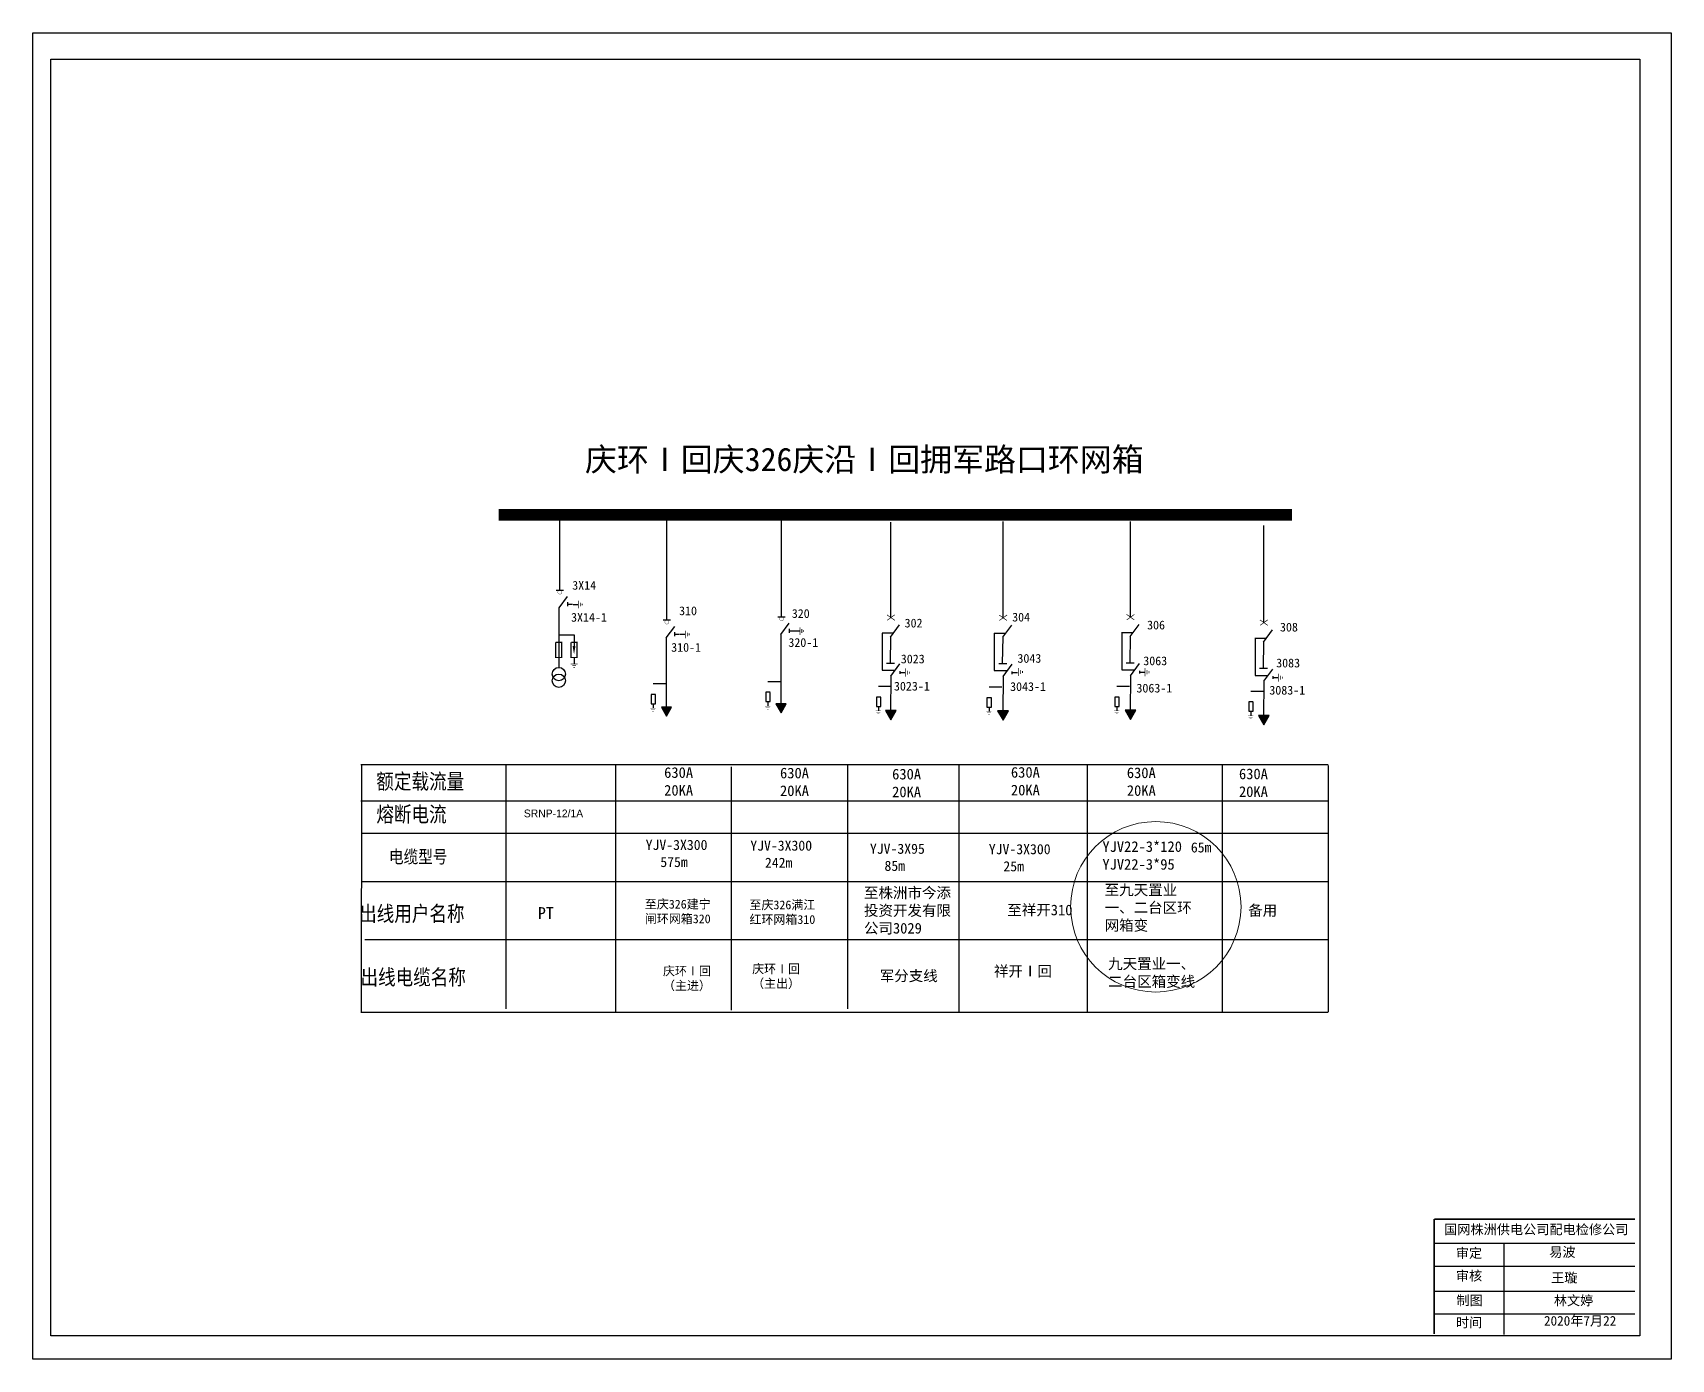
# Model space of a CAD drawing. Extents: x 386 to 1552, y -580 to 143.
# Drawn here: x 691.7 to 971.7, y -342.4 to -115.8 of the extents above; entities that cross this region are included whole.
import ezdxf

# ---------------------------------------------------------------- set-up
doc = ezdxf.new("R2010")
doc.units = 0
doc.header["$LTSCALE"] = 0.774411
doc.layers.get('0').update_dxf_attribs({"linetype": 'CONTINUOUS'})
doc.layers.add('2', color=7, linetype='CONTINUOUS')
doc.layers.add('MiniCADLayer', color=7, linetype='CONTINUOUS', lineweight=20)
doc.styles.add('hztxt_txtstyle_0.00_0_0', font='', dxfattribs={"bigfont": 'hztxt.shx'})
doc.styles.add('hztxt_txtstyle_1.32_0_0', font='', dxfattribs={"height": 1.32257, "bigfont": 'hztxt.shx'})
doc.styles.add('hztxt_txtstyle_2.50_0_0', font='', dxfattribs={"height": 2.5, "bigfont": 'hztxt.shx'})
doc.styles.add('hztxt_txtstyle_3.00_0_0', font='', dxfattribs={"height": 3, "bigfont": 'hztxt.shx'})
doc.styles.add('KaiTi_GB2312_txtstyle_2.00_0_0', font='simkai_0.ttf', dxfattribs={"height": 2})
doc.styles.get("Standard").update_dxf_attribs({"font": '', "height": 2.5})
doc.styles.add('字体', font='simkai_0.ttf', dxfattribs={"height": 2.5})
doc.styles.add('楷体_GB2312_txtstyle_3.00_0_0', font='simkai_0.ttf', dxfattribs={"height": 3})
doc.styles.get('hztxt_txtstyle_0.00_0_0').set_extended_font_data('hztxt')
doc.styles.get('hztxt_txtstyle_1.32_0_0').set_extended_font_data('hztxt')
doc.styles.get('hztxt_txtstyle_2.50_0_0').set_extended_font_data('hztxt')
doc.styles.get('hztxt_txtstyle_3.00_0_0').set_extended_font_data('hztxt')
doc.styles.get('Standard').set_extended_font_data('SimSun')

# ---------------------------------------------------------------- blocks, each defined once
blk = doc.blocks.new('JD')
for points in [[(-2, 0.2), (-2, -0.2), (2, 0.2), (2, -0.2)], [(1, -1.2), (1, -0.8), (-1, -1.2), (-1, -0.8)], [(-0.5, -1.8), (-0.5, -2.2), (0.5, -1.8), (0.5, -2.2)]]:
    blk.add_trace(points)

msp = doc.modelspace()

# ---------------------------------------------------------------- hatches: boundary and pattern name
for color, points in [(0, [(800.04, -232.53), (800.92, -231.01), (799.16, -231.01)]), (0, [(819.63, -231.97), (820.5, -230.45), (818.75, -230.45)]), (7, [(838.38, -233.17), (839.31, -231.56), (837.45, -231.56)]), (7, [(857.55, -233.21), (858.48, -231.6), (856.62, -231.6)]), (7, [(879.33, -233.1), (880.26, -231.49), (878.4, -231.49)]), (7, [(902.12, -234.03), (903.05, -232.42), (901.19, -232.42)])]:
    msp.add_hatch(color=color).paths.add_polyline_path(points)

# ---------------------------------------------------------------- linework, layer by layer
for p, q in [((781.75, -198.15, -0.06), (781.75, -211.04, -0.06)), ((836.87, -218.32, -0.06), (838.82, -218.32, -0.06)), ((836.89, -218.33, -0.06), (836.89, -224.7, -0.06)), ((856.04, -218.36, -0.06), (857.99, -218.36, -0.06)), ((856.06, -218.37, -0.06), (856.06, -224.74, -0.06)), ((877.81, -218.25, -0.06), (879.77, -218.25, -0.06)), ((877.84, -218.26, -0.06), (877.84, -224.63, -0.06)), ((838.32, -219.01, -0.06), (838.26, -223.42, -0.06)), ((857.49, -219.05, -0.06), (857.43, -223.46, -0.06)), ((879.27, -218.94, -0.06), (879.21, -223.35, -0.06)), ((900.6, -219.18, -0.06), (902.56, -219.18, -0.06)), ((900.63, -219.19, -0.06), (900.63, -225.57, -0.06)), ((902.06, -219.87, -0.06), (902, -224.29, -0.06)), ((837.66, -223.47, -0.06), (839, -223.47, -0.06)), ((856.83, -223.51, -0.06), (858.18, -223.51, -0.06)), ((878.61, -223.4, -0.06), (879.95, -223.4, -0.06)), ((817.36, -226.59), (819.51, -226.6)), ((836.89, -224.7, -0.06), (839.1, -224.7, -0.06)), ((839.9, -225.06, -0.06), (840.84, -225.06, -0.06)), ((856.06, -224.74, -0.06), (858.27, -224.73, -0.06)), ((859.07, -225.1, -0.06), (860.01, -225.1, -0.06)), ((877.84, -224.63, -0.06), (880.05, -224.62, -0.06)), ((880.84, -224.99, -0.06), (881.78, -224.99, -0.06)), ((900.63, -225.57, -0.06), (902.83, -225.56, -0.06)), ((901.4, -224.33, -0.06), (902.74, -224.33, -0.06)), ((903.63, -225.92, -0.06), (904.57, -225.92, -0.06)), ((797.75, -226.94), (799.91, -226.95)), ((836.26, -227.41), (838.42, -227.42)), ((855.16, -227.53), (857.32, -227.53)), ((876.99, -227.41), (879.15, -227.42)), ((899.89, -228.24), (902.05, -228.24)), ((797.75, -230.41), (797.75, -231.17)), ((817.36, -230.05), (817.36, -230.81)), ((836.26, -230.88), (836.26, -231.64)), ((855.16, -230.99), (855.16, -231.75)), ((876.99, -230.88), (876.99, -231.64)), ((899.89, -231.7), (899.89, -232.46)), ((747.8, -240.79, -0.06), (913.14, -240.79, -0.06)), ((747.94, -283.09, -0.06), (747.95, -240.79, -0.06)), ((772.56, -240.99, -0.06), (772.56, -282.54, -0.06)), ((791.35, -240.99, -0.06), (791.35, -283.18, -0.06)), ((811.1, -241.22, -0.06), (811.1, -282.78, -0.06)), ((830.96, -240.99, -0.06), (830.96, -282.54, -0.06)), ((850, -240.99, -0.06), (850, -283.09, -0.06)), ((871.93, -240.99, -0.06), (871.93, -283.09, -0.06)), ((894.98, -240.99, -0.06), (894.98, -283.09, -0.06)), ((913.1, -240.99, -0.06), (913.1, -283.09, -0.06)), ((747.8, -247.03, -0.06), (913.1, -247.03, -0.06)), ((748.09, -252.52, -0.06), (913.1, -252.52, -0.06)), ((748.09, -260.79, -0.06), (913.1, -260.79, -0.06)), ((913.1, -270.78, -0.06), (748.46, -270.78, -0.06)), ((913.03, -283.16, -0.06), (747.8, -283.16, -0.06))]:
    msp.add_line(p, q)
at = {"color": 7}
for p, q in [((819.7, -215.54, -0.06), (819.7, -198.33, -0.06)), ((800.11, -216.1, -0.06), (800.11, -198.96, -0.06)), ((838.39, -215.69, -0.06), (838.39, -199.41, -0.06)), ((857.57, -215.73, -0.06), (857.57, -199.25, -0.06)), ((879.34, -215.62, -0.06), (879.34, -199.25, -0.06)), ((902.13, -216.56, -0.06), (902.13, -199.98, -0.06))]:
    msp.add_line(p, q, dxfattribs=at)
at = {"color": 0}
for p, q in [((781.2, -210.98, -0.06), (782.46, -210.98, -0.06)), ((781.62, -214.04, -0.06), (781.62, -224.25, -0.06)), ((783.13, -213.07, -0.06), (783.13, -213.73, -0.06)), ((783.14, -213.4, -0.06), (783.98, -213.4, -0.06)), ((784.07, -213.43, -0.06), (784.96, -213.43, -0.06)), ((819.07, -215.54, -0.06), (820.34, -215.54, -0.06)), ((799.48, -216.1, -0.06), (800.75, -216.1, -0.06)), ((801.42, -218.19, -0.06), (801.42, -218.84, -0.06)), ((821, -217.63, -0.06), (821, -218.29, -0.06)), ((821.02, -217.96, -0.06), (821.86, -217.96, -0.06)), ((821.94, -217.97, -0.06), (822.83, -217.97, -0.06)), ((781.61, -218.63, -0.06), (784.24, -218.63, -0.06)), ((784.24, -218.63, -0.06), (784.24, -220.55, -0.06)), ((799.98, -219.17, -0.06), (799.98, -231.28, -0.06)), ((801.43, -218.52, -0.06), (802.27, -218.52, -0.06)), ((802.36, -218.54, -0.06), (803.24, -218.54, -0.06)), ((819.57, -218.61, -0.06), (819.57, -230.72, -0.06)), ((784.24, -222.58, -0.06), (784.24, -223.57, -0.06)), ((838.38, -225.69, -0.06), (838.32, -231.84, -0.06)), ((857.55, -225.73, -0.06), (857.49, -231.88, -0.06)), ((879.33, -225.62, -0.06), (879.27, -231.77, -0.06)), ((902.12, -226.55, -0.06), (902.06, -232.71, -0.06))]:
    msp.add_line(p, q, dxfattribs=at)
at = {"linetype": 'Continuous'}
for p, q in [((931.26, -322.59), (965.54, -322.59)), ((943.16, -322.6), (943.16, -338.17)), ((931.26, -326.5), (965.54, -326.5)), ((931.26, -330.76), (965.54, -330.76)), ((931.26, -334.66), (965.54, -334.66))]:
    msp.add_line(p, q, dxfattribs=at)
for points in [[(691.74, -115.77), (971.74, -115.77), (971.74, -342.41), (691.74, -342.41)], [(694.83, -120.26), (966.35, -120.26), (966.35, -338.39), (694.83, -338.39)]]:
    msp.add_lwpolyline(points, close=True, dxfattribs=at)
at = {"elevation": -0.06}
for points, const_width in [([(771.37, -198.15), (906.93, -198.15)], 2), ([(837.71, -215.22), (839.05, -216.16)], 0.114), ([(837.74, -216.16), (839.08, -215.2)], 0.114), ([(856.88, -215.25), (858.23, -216.2)], 0.114), ([(856.91, -216.2), (858.26, -215.24)], 0.114), ([(878.66, -215.14), (880, -216.09)], 0.114), ([(878.69, -216.09), (880.03, -215.13)], 0.114), ([(901.45, -216.08), (902.79, -217.02)], 0.114), ([(901.48, -217.02), (902.82, -216.06)], 0.114), ([(837.66, -223.47), (839, -223.47)], 0.114), ([(856.83, -223.51), (858.18, -223.51)], 0.114), ([(878.61, -223.4), (879.95, -223.4)], 0.114), ([(901.4, -224.33), (902.74, -224.33)], 0.114)]:
    msp.add_lwpolyline(points, dxfattribs=dict(at, const_width=const_width))
at = {"color": 0, "elevation": -0.06}
for points, const_width in [([(781.2, -210.98), (782.46, -210.98)], 0.108), ([(819.07, -215.54), (820.34, -215.54)], 0.108), ([(799.48, -216.1), (800.75, -216.1)], 0.108), ([(781.09, -219.94), (781.09, -222.51), (782.12, -222.51), (782.12, -219.94), (781.12, -219.94)], 0.217), ([(783.73, -219.94), (783.73, -222.51), (784.75, -222.51), (784.75, -219.94), (783.76, -219.94)], 0.217)]:
    msp.add_lwpolyline(points, dxfattribs=dict(at, const_width=const_width))
at = {"color": 0, "const_width": 0.0539, "elevation": -0.06}
for points in [[(781.47, -211.33, 1), (782.17, -211.33, 1)], [(819.35, -215.89, 1), (820.05, -215.89, 1)], [(799.76, -216.45, 1), (800.46, -216.45, 1)]]:
    msp.add_lwpolyline(points, format="xyb", close=True, dxfattribs=at)
at = {"color": 0, "elevation": -0.06}
msp.add_lwpolyline([(784.24, -220.52, 0.506, 0, 0), (784.24, -221.97, 0, 0, 0)], format="xyseb", dxfattribs=at)
for points in [[(817.36, -226.59, 0, 0, 0), (817.36, -228.87, 0.206, 0, 0), (817.36, -229.6, 0, 0, 0)], [(797.75, -226.94, 0, 0, 0), (797.75, -229.22, 0.206, 0, 0), (797.75, -229.95, 0, 0, 0)], [(836.26, -227.41, 0, 0, 0), (836.26, -229.69, 0.206, 0, 0), (836.26, -230.42, 0, 0, 0)], [(855.16, -227.53, 0, 0, 0), (855.16, -229.8, 0.206, 0, 0), (855.16, -230.54, 0, 0, 0)], [(876.99, -227.41, 0, 0, 0), (876.99, -229.69, 0.206, 0, 0), (876.99, -230.42, 0, 0, 0)], [(899.89, -228.24, 0, 0, 0), (899.89, -230.51, 0.206, 0, 0), (899.89, -231.24, 0, 0, 0)]]:
    msp.add_lwpolyline(points, format="xyseb")
at = {"elevation": -0.06}
for points in [[(839.91, -224.85), (839.91, -225.31)], [(859.08, -224.89), (859.08, -225.34)], [(880.86, -224.78), (880.86, -225.23)], [(903.65, -225.71), (903.65, -226.17)]]:
    msp.add_lwpolyline(points, dxfattribs=at)
for points in [[(798.16, -228.81), (797.4, -228.81), (797.4, -230.41), (798.16, -230.41), (798.16, -228.83)], [(817.77, -228.45), (817.01, -228.45), (817.01, -230.05), (817.77, -230.05), (817.77, -228.47)], [(836.67, -229.28), (835.91, -229.28), (835.91, -230.88), (836.67, -230.88), (836.67, -229.3)], [(855.57, -229.39), (854.81, -229.39), (854.81, -230.99), (855.57, -230.99), (855.57, -229.41)], [(877.41, -229.28), (876.65, -229.28), (876.65, -230.88), (877.41, -230.88), (877.41, -229.3)], [(900.3, -230.1), (899.54, -230.1), (899.54, -231.7), (900.3, -231.7), (900.3, -230.12)]]:
    msp.add_lwpolyline(points)
at = {"const_width": 0.0619}
for points in [[(797.3, -231.17), (798.17, -231.17)], [(797.4, -231.39), (798.07, -231.39)], [(797.59, -231.67), (797.9, -231.67)], [(816.9, -230.82), (817.77, -230.82)], [(817.01, -231.04), (817.67, -231.04)], [(817.19, -231.32), (817.5, -231.32)], [(835.8, -231.64), (836.68, -231.64)], [(835.91, -231.86), (836.57, -231.86)], [(836.09, -232.14), (836.4, -232.14)], [(854.71, -231.76), (855.58, -231.76)], [(854.81, -231.98), (855.47, -231.98)], [(855, -232.25), (855.3, -232.25)], [(876.54, -231.64), (877.41, -231.64)], [(876.64, -231.86), (877.31, -231.86)], [(876.83, -232.14), (877.14, -232.14)], [(899.43, -232.46), (900.31, -232.46)], [(899.54, -232.69), (900.2, -232.69)], [(899.72, -232.96), (900.03, -232.96)]]:
    msp.add_lwpolyline(points, dxfattribs=at)
at = {"color": 0, "elevation": -0.06}
for points in [[(800.04, -232.53), (800.92, -231.01), (799.16, -231.01)], [(819.63, -231.97), (820.5, -230.45), (818.75, -230.45)]]:
    msp.add_lwpolyline(points, close=True, dxfattribs=at)
at = {"color": 7, "elevation": -0.06}
for points in [[(838.38, -233.17), (839.31, -231.56), (837.45, -231.56)], [(857.55, -233.21), (858.48, -231.6), (856.62, -231.6)], [(879.33, -233.1), (880.26, -231.49), (878.4, -231.49)], [(902.12, -234.03), (903.05, -232.42), (901.19, -232.42)]]:
    msp.add_lwpolyline(points, close=True, dxfattribs=at)
at = {"linetype": 'Continuous', "const_width": 0.275}
for points in [[(931.24, -318.47), (931.24, -338.11)], [(931.26, -318.47), (965.54, -318.47)]]:
    msp.add_lwpolyline(points, dxfattribs=at)
at = {"color": 0}
for centre in [(781.64, -225.34, -0.06), (781.64, -226.48, -0.06)]:
    msp.add_circle(centre, 1.14, dxfattribs=at)
at = {"color": 12, "linetype": 'Continuous', "lineweight": 0, "ltscale": 1.427887, "true_color": 0xc00000}
msp.add_circle((883.66, -265.11), 14.56, dxfattribs=at)
at = {"layer": '2', "color": 0}
for p, q in [((781.69, -214.05, -0.06), (783.15, -212.1, -0.06)), ((799.98, -219.17, -0.06), (801.44, -217.22, -0.06)), ((819.57, -218.61, -0.06), (821.03, -216.66, -0.06))]:
    msp.add_line(p, q, dxfattribs=at)
at = {"layer": '2'}
for p, q in [((838.32, -219.01, -0.06), (839.86, -216.94, -0.06)), ((857.49, -219.05, -0.06), (859.04, -216.98, -0.06)), ((879.27, -218.94, -0.06), (880.81, -216.87, -0.06)), ((902.06, -219.87, -0.06), (903.6, -217.8, -0.06)), ((838.38, -225.69, -0.06), (839.93, -223.62, -0.06)), ((857.55, -225.73, -0.06), (859.1, -223.66, -0.06)), ((879.33, -225.62, -0.06), (880.88, -223.55, -0.06)), ((902.12, -226.55, -0.06), (903.67, -224.48, -0.06))]:
    msp.add_line(p, q, dxfattribs=at)

# ---------------------------------------------------------------- block references
at = {"color": 0, "xscale": 0.3297305593027886, "yscale": 0.3297305593027886, "zscale": 0.3297305593611308, "rotation": 90}
for p in [(784.97, -213.45, -0.06), (803.26, -218.57, -0.06), (822.84, -217.99, -0.06)]:
    msp.add_blockref('JD', p, dxfattribs=at)
at = {"color": 0, "xscale": 0.3036991993994889, "yscale": 0.3036991993576521, "zscale": 0.3036991994115678}
msp.add_blockref('JD', (784.26, -223.62, -0.06), dxfattribs=at)
at = {"xscale": 0.3495080551147112, "yscale": 0.3495080551147112, "zscale": 0.3495080551767315, "rotation": 90}
for p in [(840.85, -225.09, -0.06), (860.17, -224.99, -0.06), (881.8, -225.02, -0.06), (904.59, -225.95, -0.06)]:
    msp.add_blockref('JD', p, dxfattribs=at)

# ---------------------------------------------------------------- texts
for s, height, style, p in [('额定载流量', 3, 'hztxt_txtstyle_3.00_0_0', (750.46, -245.29, -0.06)), ('熔断电流', 3, 'hztxt_txtstyle_3.00_0_0', (750.46, -250.9, -0.06)), ('电缆型号', 2.5, 'hztxt_txtstyle_2.50_0_0', (752.61, -257.89, -0.06)), ('出线用户名称', 3, 'hztxt_txtstyle_3.00_0_0', (747.52, -267.88, -0.06)), ('出线电缆名称', 3, 'hztxt_txtstyle_3.00_0_0', (747.75, -278.74, -0.06))]:
    msp.add_text(s, height=height, dxfattribs=dict(style=style)).set_placement(p)
for s, p in [('YJV-3X300', (796.48, -255.39)), ('YJV-3X300', (814.36, -255.51)), ('YJV-3X95', (834.8, -256.05)), ('YJV-3X300', (855.12, -256.12)), ('65m', (889.65, -255.82)), ('575m', (798.98, -258.31)), ('242m', (816.86, -258.44)), ('85m', (837.29, -258.97)), ('25m', (857.61, -259.05))]:
    msp.add_text(s, height=1.725).set_placement(p)
at = {"attachment_point": 1}
for s, insert, char_height, width, style in [('{\\fSimSun|b0|i0|c134|p2;庆环Ⅰ回庆326庆沿Ⅰ回拥军路口环网箱     }', (786.12, -186.66), 4, 113.3637, 'hztxt_txtstyle_0.00_0_0'), ('SRNP-12/1A', (775.66, -248.49), 1.323, 8.0873, 'hztxt_txtstyle_1.32_0_0'), ('{\\fSimSun|b0|i0|c134|p2;至庆326建宁闸环网箱320}', (796.34, -263.91), 1.5, 12.9685, 'hztxt_txtstyle_0.00_0_0'), ('{\\fSimSun|b0|i0|c134|p2;至庆326满江红环网箱310}', (814.22, -264.03), 1.5, 12.9685, 'hztxt_txtstyle_0.00_0_0')]:
    msp.add_mtext(s, dxfattribs=dict(at, insert=insert, char_height=char_height, width=width, style=style))
at = {"color": 1, "linetype": 'Continuous', "width": 16.878, "attachment_point": 1, "style": 'hztxt_txtstyle_0.00_0_0'}
for s, insert, char_height in [('{\\fSimSun|b0|i0|c134|p2;\\C0;3X14}', (783.93, -209.43), 1.5), ('{\\fSimSun|b0|i0|c134|p2;\\C0;3X14-1}', (783.73, -214.9), 1.5), ('{\\fSimSun|b0|i0|c134|p2;\\C0;310}', (802.19, -213.78), 1.5), ('{\\fSimSun|b0|i0|c134|p2;\\C0;320}', (821.45, -214.25), 1.5), ('{\\fSimSun|b0|i0|c134|p2;\\C0;304}', (859.11, -214.86), 1.5), ('{\\fSimSun|b0|i0|c134|p2;\\C0;302}', (840.73, -215.88), 1.5), ('{\\fSimSun|b0|i0|c134|p2;\\C0;306}', (882.17, -216.21), 1.5), ('{\\fSimSun|b0|i0|c134|p2;\\C0;308}', (904.88, -216.57), 1.5), ('{\\fSimSun|b0|i0|c134|p2;\\C0;310-1}', (800.84, -220.03), 1.5), ('{\\fSimSun|b0|i0|c134|p2;\\C0;320-1}', (820.87, -219.2), 1.5), ('{\\fSimSun|b0|i0|c134|p2;\\C0;3023}', (840.08, -222.01, -0.08), 1.5), ('{\\fSimSun|b0|i0|c134|p2;\\C0;3043}', (860.01, -221.91, -0.08), 1.5), ('{\\fSimSun|b0|i0|c134|p2;\\C0;3063}', (881.52, -222.33, -0.08), 1.5), ('{\\fSimSun|b0|i0|c134|p2;\\C0;3083}', (904.23, -222.7, -0.08), 1.5), ('{\\fSimSun|b0|i0|c134|p2;\\C0;3023-1}', (838.91, -226.66), 1.5), ('{\\fSimSun|b0|i0|c134|p2;\\C0;3043-1}', (858.76, -226.73), 1.5), ('{\\fSimSun|b0|i0|c134|p2;\\C0;3063-1}', (880.35, -226.99), 1.5), ('{\\fSimSun|b0|i0|c134|p2;\\C0;3083-1}', (903.06, -227.35), 1.5), ('{\\fSimSun|b0|i0|c134|p2;\\C0;630A\\P20KA}', (799.64, -241.26), 1.8172), ('{\\fSimSun|b0|i0|c134|p2;\\C0;630A\\P20KA}', (819.44, -241.34, -0.06), 1.8172), ('{\\fSimSun|b0|i0|c134|p2;\\C0;630A\\P20KA}', (838.6, -241.53, -0.11), 1.8172), ('{\\fSimSun|b0|i0|c134|p2;\\C0;630A\\P20KA}', (858.9, -241.22, -0.06), 1.8172), ('{\\fSimSun|b0|i0|c134|p2;\\C0;630A\\P20KA}', (878.71, -241.3, -0.11), 1.8172), ('{\\fSimSun|b0|i0|c134|p2;\\C0;630A\\P20KA}', (897.87, -241.49, -0.17), 1.8172), ('{\\fSimSun|b0|i0|c134|p2;\\C0;YJV22-3*120\\PYJV22-3*95}', (874.53, -253.91, -0.06), 1.8172), ('{\\fSimSun|b0|i0|c134|p2;\\C0;至株洲市今添投资开发有限公司3029}', (833.78, -261.8), 1.8172), ('{\\fSimSun|b0|i0|c134|p2;\\C0;至九天置业一、二台区环网箱变}', (874.92, -261.31), 1.8172), ('{\\fSimSun|b0|i0|c134|p2;\\C0;至祥开310}', (858.27, -264.74), 1.8172), ('{\\fSimSun|b0|i0|c134|p2;\\C0;备用}', (899.44, -264.81, -0.06), 1.8172), ('{\\fSimSun|b0|i0|c134|p2;\\C0;九天置业一、二台区箱变线}', (875.51, -273.93), 1.8172), ('{\\fSimSun|b0|i0|c134|p2;\\C0;军分支线}', (836.48, -275.99), 1.8172), ('{\\fSimSun|b0|i0|c134|p2;\\C0;祥开Ⅰ回}', (855.99, -275.19), 1.8172)]:
    msp.add_mtext(s, dxfattribs=dict(at, insert=insert, char_height=char_height))
at = {"linetype": 'Continuous', "attachment_point": 1}
for s, insert, char_height, width, style in [('{\\fSimSun|b0|i0|c134|p2;PT}', (778.06, -265.17, -0.06), 1.9986, 19.414, 'hztxt_txtstyle_0.00_0_0'), ('国网株洲供电公司配电检修公司', (932.93, -319.41), 1.6492, 45.0885, '字体'), ('审定', (934.94, -323.45), 1.649, 12.8977, '字体'), ('{\\fSimSun|b0|i0|c134|p2;易波}', (950.9, -323.27), 1.6492, 12.8977, '字体'), ('审核', (934.94, -327.33), 1.649, 12.8977, '字体'), ('{\\fSimSun|b0|i0|c134|p2;王璇}', (951.22, -327.65), 1.6492, 18.171, '字体'), ('制图', (935.03, -331.52), 1.649, 12.8977, '字体'), ('林文婷', (951.68, -331.55), 1.649, 21.3238, '楷体_GB2312_txtstyle_3.00_0_0'), ('时间', (934.94, -335.31), 1.649, 12.8977, '字体')]:
    msp.add_mtext(s, dxfattribs=dict(at, insert=insert, char_height=char_height, width=width, style=style))
at = {"color": 7, "linetype": 'Continuous', "true_color": 0xffffff, "insert": (950, -335.02), "char_height": 1.6492, "width": 17.0614, "attachment_point": 1, "style": '楷体_GB2312_txtstyle_3.00_0_0'}
msp.add_mtext('{\\fSimSun|b0|i0|c134|p2;2020年7月22}', dxfattribs=at)
at = {"layer": 'MiniCADLayer', "color": 7, "ltscale": 1.21456, "char_height": 1.5, "attachment_point": 1, "style": 'KaiTi_GB2312_txtstyle_2.00_0_0'}
for s, insert in [('{\\fSimSun|b0|i0|c134|p2;\\C256;庆环Ⅰ回\\P（主进）}', (799.44, -275.33)), ('{\\fSimSun|b0|i0|c134|p2;\\C256;庆环Ⅰ回\\P（主出）}', (814.68, -274.97))]:
    msp.add_mtext(s, dxfattribs=dict(at, insert=insert))

doc.saveas('drawing.dxf')
